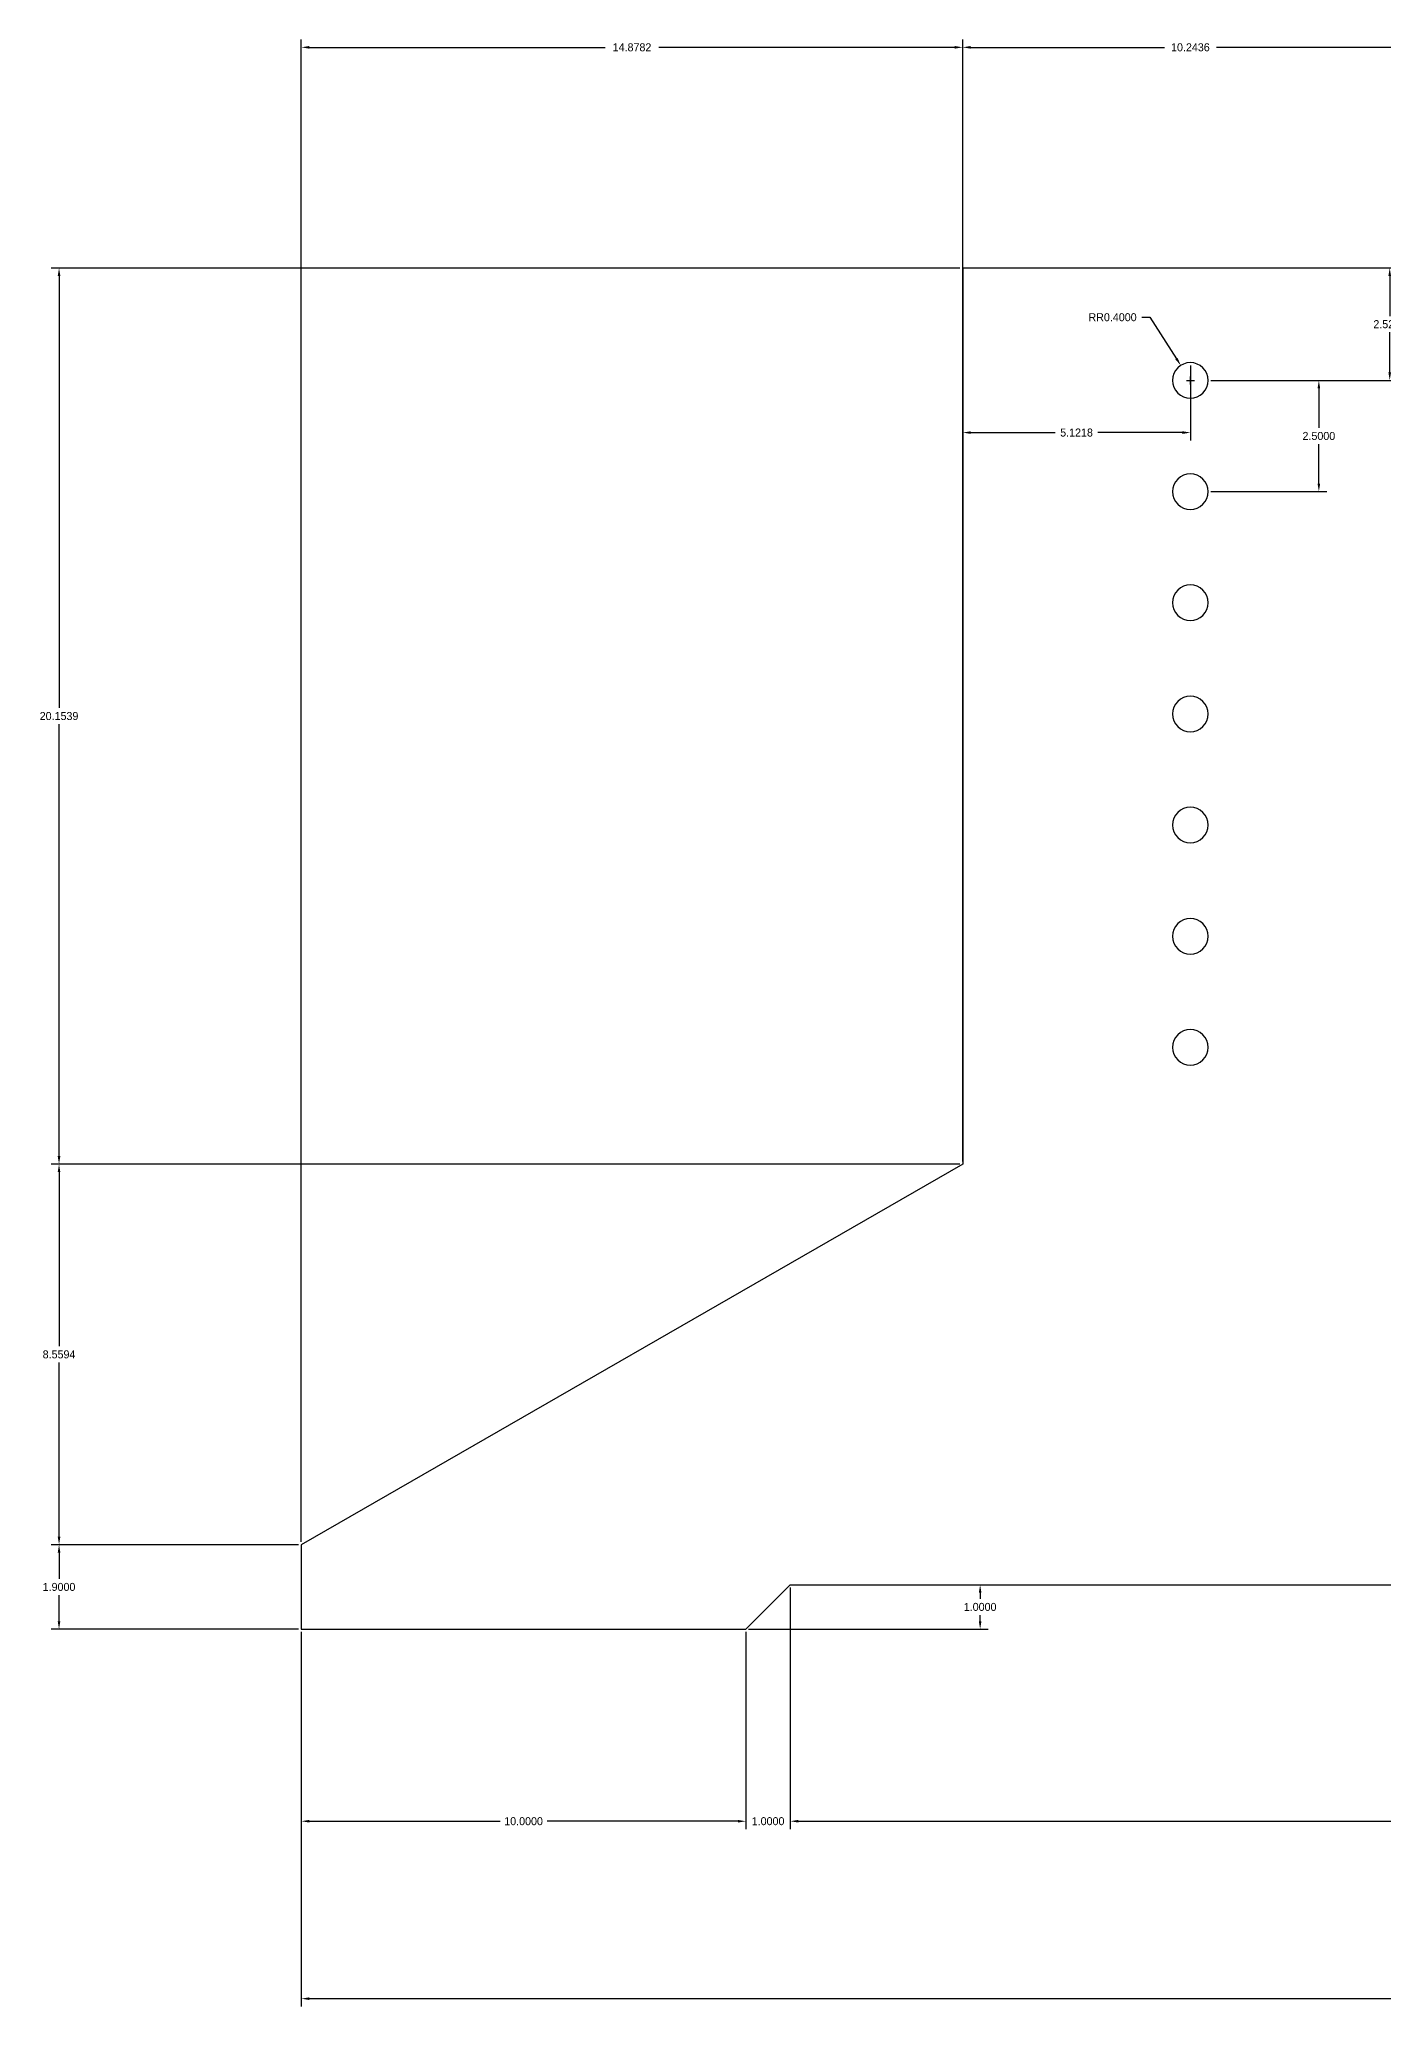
# Model space of a CAD drawing. Header units: millimetres. Extents: x -53 to 104, y -220 to 130.
# Drawn here: x 29.7 to 59.94, y -220.07 to -175.83 of the extents above; entities that cross this region are included whole.
import ezdxf

# ---------------------------------------------------------------- set-up
doc = ezdxf.new("R2010")
doc.units = ezdxf.units.MM
doc.header["$MEASUREMENT"] = 0
doc.layers.add('Standard', color=18, linetype='Continuous', true_color=0x000000)
doc.dimstyles.get("Standard").update_dxf_attribs({"dimtxt": 0.18, "dimasz": 0.18, "dimexe": 0.18, "dimexo": 0.0625, "dimgap": 0.09, "dimtad": 0, "dimtih": 1, "dimtoh": 1, "dimdec": 4, "dimzin": 0, "dimdsep": 46, "dimtxsty": 'Standard', "dimcen": 0.09, "dimadec": 0, "dimazin": 0, "dimtfac": 1, "dimtdec": 4, "dimtofl": 0, "dimtmove": 0, "dimatfit": 3, "dimfxl": 1, "dimtolj": 1, "dimtzin": 0, "dimarcsym": 0})

# ---------------------------------------------------------------- blocks, each defined once
blk = doc.blocks.new('*D21')
at = {"layer": 'Defpoints', "color": 0}
for p in [(55.382, -183.16), (55.597, -183.497)]:
    blk.add_point(p, dxfattribs=at)
at = {"layer": 'Standard', "color": 0, "lineweight": -2}
for p, q in [((54.508, -182.077), (54.688, -182.077)), ((54.688, -182.077), (55.285, -183.009))]:
    blk.add_line(p, q, dxfattribs=at)
at = {"layer": 'Standard', "color": 0}
for p, q in [((55.507, -183.497), (55.687, -183.497)), ((55.597, -183.587), (55.597, -183.407))]:
    blk.add_line(p, q, dxfattribs=at)
blk.add_solid([(55.259, -183.025), (55.31, -182.993), (55.382, -183.16)], dxfattribs=at)
at = {"layer": 'Standard', "color": 0, "insert": (53.846, -182.077), "char_height": 0.18, "attachment_point": 5}
blk.add_mtext('\\A1;RR0.4000', dxfattribs=at)
blk = doc.blocks.new('*D22')
at = {"layer": 'Defpoints', "color": 0}
for p in [(46.597, -210.582), (50.867, -210.582), (45.597, -211.582)]:
    blk.add_point(p, dxfattribs=at)
at = {"layer": 'Standard', "color": 0, "lineweight": -2}
for p, q in [((46.66, -210.582), (51.047, -210.582)), ((50.867, -210.762), (50.867, -210.9)), ((50.867, -211.402), (50.867, -211.264)), ((45.66, -211.582), (51.047, -211.582))]:
    blk.add_line(p, q, dxfattribs=at)
at = {"layer": 'Standard', "color": 0}
for points in [[(50.897, -210.762), (50.837, -210.762), (50.867, -210.582)], [(50.837, -211.402), (50.897, -211.402), (50.867, -211.582)]]:
    blk.add_solid(points, dxfattribs=at)
at = {"layer": 'Standard', "color": 0, "insert": (50.867, -211.082), "char_height": 0.18, "attachment_point": 5}
blk.add_mtext('\\A1;1.0000', dxfattribs=at)
blk = doc.blocks.new('*D23')
at = {"layer": 'Defpoints', "color": 0}
for p in [(60.081, -180.969), (60.719, -180.969), (58.487, -183.497)]:
    blk.add_point(p, dxfattribs=at)
at = {"layer": 'Standard', "color": 0, "lineweight": -2}
for p, q in [((60.657, -180.969), (59.901, -180.969)), ((60.081, -181.149), (60.081, -182.051)), ((60.081, -183.317), (60.081, -182.415)), ((58.549, -183.497), (60.261, -183.497))]:
    blk.add_line(p, q, dxfattribs=at)
at = {"layer": 'Standard', "color": 0}
for points in [[(60.111, -181.149), (60.051, -181.149), (60.081, -180.969)], [(60.051, -183.317), (60.111, -183.317), (60.081, -183.497)]]:
    blk.add_solid(points, dxfattribs=at)
at = {"layer": 'Standard', "color": 0, "insert": (60.081, -182.233), "char_height": 0.18, "attachment_point": 5}
blk.add_mtext('\\A1;2.5286', dxfattribs=at)
blk = doc.blocks.new('*D24')
at = {"layer": 'Defpoints', "color": 0}
for p in [(55.997, -183.497), (55.997, -185.997), (58.487, -185.997)]:
    blk.add_point(p, dxfattribs=at)
at = {"layer": 'Standard', "color": 0, "lineweight": -2}
for p, q in [((56.06, -183.497), (58.667, -183.497)), ((58.487, -183.677), (58.487, -184.565)), ((58.487, -185.817), (58.487, -184.929)), ((56.06, -185.997), (58.667, -185.997))]:
    blk.add_line(p, q, dxfattribs=at)
at = {"layer": 'Standard', "color": 0}
for points in [[(58.517, -183.677), (58.457, -183.677), (58.487, -183.497)], [(58.457, -185.817), (58.517, -185.817), (58.487, -185.997)]]:
    blk.add_solid(points, dxfattribs=at)
at = {"layer": 'Standard', "color": 0, "insert": (58.487, -184.747), "char_height": 0.18, "attachment_point": 5}
blk.add_mtext('\\A1;2.5000', dxfattribs=at)
blk = doc.blocks.new('*D25')
at = {"layer": 'Defpoints', "color": 0}
for p in [(50.476, -180.969), (55.597, -183.097), (55.597, -184.67)]:
    blk.add_point(p, dxfattribs=at)
at = {"layer": 'Standard', "color": 0, "lineweight": -2}
for p, q in [((50.476, -181.031), (50.476, -184.85)), ((55.597, -183.16), (55.597, -184.85)), ((50.656, -184.67), (52.554, -184.67)), ((55.417, -184.67), (53.518, -184.67))]:
    blk.add_line(p, q, dxfattribs=at)
at = {"layer": 'Standard', "color": 0}
for points in [[(50.656, -184.64), (50.656, -184.7), (50.476, -184.67)], [(55.417, -184.7), (55.417, -184.64), (55.597, -184.67)]]:
    blk.add_solid(points, dxfattribs=at)
at = {"layer": 'Standard', "color": 0, "insert": (53.036, -184.67), "char_height": 0.18, "attachment_point": 5}
blk.add_mtext('\\A1;5.1218', dxfattribs=at)
blk = doc.blocks.new('*D26')
at = {"layer": 'Defpoints', "color": 0}
for p in [(30.147, -180.969), (50.476, -180.969), (50.476, -201.123)]:
    blk.add_point(p, dxfattribs=at)
at = {"layer": 'Standard', "color": 0, "lineweight": -2}
for p, q in [((50.413, -180.969), (29.967, -180.969)), ((30.147, -181.149), (30.147, -190.864)), ((30.147, -200.943), (30.147, -191.228)), ((50.413, -201.123), (29.967, -201.123))]:
    blk.add_line(p, q, dxfattribs=at)
at = {"layer": 'Standard', "color": 0}
for points in [[(30.177, -181.149), (30.117, -181.149), (30.147, -180.969)], [(30.117, -200.943), (30.177, -200.943), (30.147, -201.123)]]:
    blk.add_solid(points, dxfattribs=at)
at = {"layer": 'Standard', "color": 0, "insert": (30.147, -191.046), "char_height": 0.18, "attachment_point": 5}
blk.add_mtext('\\A1;20.1539', dxfattribs=at)
blk = doc.blocks.new('*D27')
at = {"layer": 'Defpoints', "color": 0}
for p in [(30.147, -201.123), (50.476, -201.123), (35.597, -209.682)]:
    blk.add_point(p, dxfattribs=at)
at = {"layer": 'Standard', "color": 0, "lineweight": -2}
for p, q in [((50.413, -201.123), (29.967, -201.123)), ((30.147, -201.303), (30.147, -205.218)), ((30.147, -209.502), (30.147, -205.586)), ((35.535, -209.682), (29.967, -209.682))]:
    blk.add_line(p, q, dxfattribs=at)
at = {"layer": 'Standard', "color": 0}
for points in [[(30.177, -201.303), (30.117, -201.303), (30.147, -201.123)], [(30.117, -209.502), (30.177, -209.502), (30.147, -209.682)]]:
    blk.add_solid(points, dxfattribs=at)
at = {"layer": 'Standard', "color": 0, "insert": (30.147, -205.402), "char_height": 0.18, "attachment_point": 5}
blk.add_mtext('\\A1;8.5594', dxfattribs=at)
blk = doc.blocks.new('*D28')
at = {"layer": 'Defpoints', "color": 0}
for p in [(30.147, -209.682), (35.597, -209.682), (35.597, -211.582)]:
    blk.add_point(p, dxfattribs=at)
at = {"layer": 'Standard', "color": 0, "lineweight": -2}
for p, q in [((35.535, -209.682), (29.967, -209.682)), ((30.147, -209.862), (30.147, -210.45)), ((30.147, -211.402), (30.147, -210.814)), ((35.535, -211.582), (29.967, -211.582))]:
    blk.add_line(p, q, dxfattribs=at)
at = {"layer": 'Standard', "color": 0}
for points in [[(30.177, -209.862), (30.117, -209.862), (30.147, -209.682)], [(30.117, -211.402), (30.177, -211.402), (30.147, -211.582)]]:
    blk.add_solid(points, dxfattribs=at)
at = {"layer": 'Standard', "color": 0, "insert": (30.147, -210.632), "char_height": 0.18, "attachment_point": 5}
blk.add_mtext('\\A1;1.9000', dxfattribs=at)
blk = doc.blocks.new('*D29')
at = {"layer": 'Defpoints', "color": 0}
for p in [(35.597, -176.006), (50.476, -201.123), (35.597, -209.682)]:
    blk.add_point(p, dxfattribs=at)
at = {"layer": 'Standard', "color": 0, "lineweight": -2}
for p, q in [((35.597, -209.62), (35.597, -175.826)), ((35.777, -176.006), (42.435, -176.006)), ((50.296, -176.006), (43.638, -176.006)), ((50.476, -201.06), (50.476, -175.826))]:
    blk.add_line(p, q, dxfattribs=at)
at = {"layer": 'Standard', "color": 0}
for points in [[(35.777, -175.976), (35.777, -176.036), (35.597, -176.006)], [(50.296, -176.036), (50.296, -175.976), (50.476, -176.006)]]:
    blk.add_solid(points, dxfattribs=at)
at = {"layer": 'Standard', "color": 0, "insert": (43.036, -176.006), "char_height": 0.18, "attachment_point": 5}
blk.add_mtext('\\A1;14.8782', dxfattribs=at)
blk = doc.blocks.new('*D31')
at = {"layer": 'Defpoints', "color": 0}
for p in [(50.476, -176.006), (50.476, -180.969), (60.719, -180.969)]:
    blk.add_point(p, dxfattribs=at)
at = {"layer": 'Standard', "color": 0, "lineweight": -2}
for p, q in [((50.476, -180.906), (50.476, -175.826)), ((50.656, -176.006), (55.011, -176.006)), ((60.539, -176.006), (56.184, -176.006)), ((60.719, -180.906), (60.719, -175.826))]:
    blk.add_line(p, q, dxfattribs=at)
at = {"layer": 'Standard', "color": 0}
for points in [[(50.656, -175.976), (50.656, -176.036), (50.476, -176.006)], [(60.539, -176.036), (60.539, -175.976), (60.719, -176.006)]]:
    blk.add_solid(points, dxfattribs=at)
at = {"layer": 'Standard', "color": 0, "insert": (55.597, -176.006), "char_height": 0.18, "attachment_point": 5}
blk.add_mtext('\\A1;10.2436', dxfattribs=at)
blk = doc.blocks.new('*D36')
at = {"layer": 'Defpoints', "color": 0}
for p in [(35.597, -211.582), (95.597, -211.582), (95.597, -219.891)]:
    blk.add_point(p, dxfattribs=at)
at = {"layer": 'Standard', "color": 0, "lineweight": -2}
for p, q in [((35.597, -211.645), (35.597, -220.071)), ((95.597, -211.645), (95.597, -220.071)), ((35.777, -219.891), (65.04, -219.891)), ((95.417, -219.891), (66.155, -219.891))]:
    blk.add_line(p, q, dxfattribs=at)
at = {"layer": 'Standard', "color": 0}
for points in [[(35.777, -219.861), (35.777, -219.921), (35.597, -219.891)], [(95.417, -219.921), (95.417, -219.861), (95.597, -219.891)]]:
    blk.add_solid(points, dxfattribs=at)
at = {"layer": 'Standard', "color": 0, "insert": (65.597, -219.891), "char_height": 0.18, "attachment_point": 5}
blk.add_mtext('\\A1;60.0000', dxfattribs=at)
blk = doc.blocks.new('*D39')
at = {"layer": 'Defpoints', "color": 0}
for p in [(46.597, -210.582), (84.597, -210.582), (84.597, -215.901)]:
    blk.add_point(p, dxfattribs=at)
at = {"layer": 'Standard', "color": 0, "lineweight": -2}
for p, q in [((46.597, -210.645), (46.597, -216.081)), ((84.597, -210.645), (84.597, -216.081)), ((46.777, -215.901), (65.025, -215.901)), ((84.417, -215.901), (66.169, -215.901))]:
    blk.add_line(p, q, dxfattribs=at)
at = {"layer": 'Standard', "color": 0}
for points in [[(46.777, -215.871), (46.777, -215.931), (46.597, -215.901)], [(84.417, -215.931), (84.417, -215.871), (84.597, -215.901)]]:
    blk.add_solid(points, dxfattribs=at)
at = {"layer": 'Standard', "color": 0, "insert": (65.597, -215.901), "char_height": 0.18, "attachment_point": 5}
blk.add_mtext('\\A1;38.0000', dxfattribs=at)
blk = doc.blocks.new('*D40')
at = {"layer": 'Defpoints', "color": 0}
for p in [(46.597, -210.582), (45.597, -211.582), (46.597, -215.901)]:
    blk.add_point(p, dxfattribs=at)
at = {"layer": 'Standard', "color": 0, "lineweight": -2}
for p, q in [((46.597, -210.645), (46.597, -216.081)), ((45.597, -211.645), (45.597, -216.081)), ((45.417, -215.901), (45.237, -215.901)), ((46.777, -215.901), (46.957, -215.901))]:
    blk.add_line(p, q, dxfattribs=at)
at = {"layer": 'Standard', "color": 0}
for points in [[(45.417, -215.931), (45.417, -215.871), (45.597, -215.901)], [(46.777, -215.871), (46.777, -215.931), (46.597, -215.901)]]:
    blk.add_solid(points, dxfattribs=at)
at = {"layer": 'Standard', "color": 0, "insert": (46.097, -215.901), "char_height": 0.18, "attachment_point": 5}
blk.add_mtext('\\A1;1.0000', dxfattribs=at)
blk = doc.blocks.new('*D41')
at = {"layer": 'Defpoints', "color": 0}
for p in [(35.597, -211.582), (45.597, -211.582), (45.597, -215.901)]:
    blk.add_point(p, dxfattribs=at)
at = {"layer": 'Standard', "color": 0, "lineweight": -2}
for p, q in [((35.597, -211.645), (35.597, -216.081)), ((45.597, -211.645), (45.597, -216.081)), ((35.777, -215.901), (40.07, -215.901)), ((45.417, -215.901), (41.124, -215.901))]:
    blk.add_line(p, q, dxfattribs=at)
at = {"layer": 'Standard', "color": 0}
for points in [[(35.777, -215.871), (35.777, -215.931), (35.597, -215.901)], [(45.417, -215.931), (45.417, -215.871), (45.597, -215.901)]]:
    blk.add_solid(points, dxfattribs=at)
at = {"layer": 'Standard', "color": 0, "insert": (40.597, -215.901), "char_height": 0.18, "attachment_point": 5}
blk.add_mtext('\\A1;10.0000', dxfattribs=at)

msp = doc.modelspace()

# ---------------------------------------------------------------- linework, layer by layer
at = {"color": 224, "true_color": 0x8a086e, "extrusion": (-1.8e-14, -1.50996e-07, 1)}
for points in [[(35.59732, -211.5821), (45.59732, -211.5821), (46.59732, -210.5821), (84.59732, -210.58211), (85.59732, -211.5821), (95.59732, -211.58211), (95.59732, -209.6821), (60.71913, -201.12264), (60.71913, -180.96873), (50.47553, -180.96871), (50.47553, -201.12264), (35.59732, -209.68209), (35.59732, -211.5821)], [(55.59733, -183.09731), (55.5193, -183.105), (55.44426, -183.12775), (55.37511, -183.16472), (55.31449, -183.21447), (55.26475, -183.27508), (55.22778, -183.34424), (55.20502, -183.41927), (55.19734, -183.49731), (55.20502, -183.57534), (55.22778, -183.65038), (55.26475, -183.71953), (55.31449, -183.78016), (55.37511, -183.8299), (55.44426, -183.86686), (55.5193, -183.88962), (55.59733, -183.89731), (55.67537, -183.88962), (55.75041, -183.86686), (55.81956, -183.8299), (55.88018, -183.78016), (55.92992, -183.71953), (55.96689, -183.65038), (55.98965, -183.57535), (55.99734, -183.49731), (55.98965, -183.41927), (55.96689, -183.34424), (55.92992, -183.27508), (55.88018, -183.21447), (55.81956, -183.16472), (55.75041, -183.12775), (55.67537, -183.105), (55.59733, -183.09731)], [(55.5193, -185.605), (55.44426, -185.62775), (55.3751, -185.66472), (55.31449, -185.71447), (55.26474, -185.77508), (55.22778, -185.84423), (55.20502, -185.91927), (55.19733, -185.99731), (55.20502, -186.07534), (55.22778, -186.15038), (55.26474, -186.21953), (55.31449, -186.28016), (55.3751, -186.3299), (55.44426, -186.36686), (55.5193, -186.38962), (55.59733, -186.39731), (55.67537, -186.38962), (55.75041, -186.36686), (55.81956, -186.3299), (55.88018, -186.28016), (55.92992, -186.21953), (55.96688, -186.15038), (55.98965, -186.07534), (55.99733, -185.99731), (55.98965, -185.91927), (55.96688, -185.84423), (55.92992, -185.77508), (55.88018, -185.71447), (55.81956, -185.66472), (55.75041, -185.62775), (55.67537, -185.605), (55.59733, -185.59731), (55.5193, -185.605)], [(55.5193, -188.105), (55.44426, -188.12775), (55.3751, -188.16472), (55.31449, -188.21447), (55.26474, -188.27508), (55.22778, -188.34423), (55.20502, -188.41927), (55.19733, -188.49731), (55.20502, -188.57534), (55.22778, -188.65038), (55.26474, -188.71953), (55.31449, -188.78016), (55.3751, -188.8299), (55.44426, -188.86686), (55.5193, -188.88962), (55.59733, -188.89731), (55.67537, -188.88962), (55.75041, -188.86686), (55.81956, -188.8299), (55.88018, -188.78016), (55.92992, -188.71953), (55.96688, -188.65038), (55.98965, -188.57534), (55.99733, -188.49731), (55.98965, -188.41927), (55.96688, -188.34423), (55.92992, -188.27508), (55.88018, -188.21447), (55.81956, -188.16472), (55.75041, -188.12775), (55.67537, -188.105), (55.59733, -188.09731), (55.5193, -188.105)], [(55.5193, -190.605), (55.44426, -190.62775), (55.3751, -190.66472), (55.31449, -190.71447), (55.26474, -190.77508), (55.22778, -190.84423), (55.20502, -190.91927), (55.19733, -190.99731), (55.20502, -191.07534), (55.22778, -191.15038), (55.26474, -191.21953), (55.31449, -191.28016), (55.3751, -191.3299), (55.44426, -191.36686), (55.5193, -191.38962), (55.59733, -191.39731), (55.67537, -191.38962), (55.75041, -191.36686), (55.81956, -191.3299), (55.88018, -191.28016), (55.92992, -191.21953), (55.96688, -191.15038), (55.98965, -191.07534), (55.99733, -190.99731), (55.98965, -190.91927), (55.96688, -190.84423), (55.92992, -190.77508), (55.88018, -190.71447), (55.81956, -190.66472), (55.75041, -190.62775), (55.67537, -190.605), (55.59733, -190.59731), (55.5193, -190.605)], [(55.5193, -193.10499), (55.44426, -193.12775), (55.3751, -193.16472), (55.31449, -193.21447), (55.26474, -193.27508), (55.22778, -193.34423), (55.20502, -193.41927), (55.19733, -193.49731), (55.20502, -193.57534), (55.22778, -193.65038), (55.26474, -193.71953), (55.31449, -193.78016), (55.3751, -193.8299), (55.44426, -193.86686), (55.5193, -193.88962), (55.59733, -193.89731), (55.67537, -193.88962), (55.75041, -193.86686), (55.81956, -193.8299), (55.88018, -193.78016), (55.92992, -193.71953), (55.96688, -193.65038), (55.98965, -193.57534), (55.99733, -193.49731), (55.98965, -193.41927), (55.96688, -193.34423), (55.92992, -193.27508), (55.88018, -193.21447), (55.81956, -193.16472), (55.75041, -193.12775), (55.67537, -193.10499), (55.59733, -193.09731), (55.5193, -193.10499)], [(55.59733, -195.59731), (55.51929, -195.60499), (55.44426, -195.62775), (55.3751, -195.66472), (55.31449, -195.71447), (55.26474, -195.77508), (55.22778, -195.84423), (55.20502, -195.91927), (55.19733, -195.99731), (55.20502, -196.07534), (55.22778, -196.15038), (55.26474, -196.21953), (55.31449, -196.28014), (55.3751, -196.3299), (55.44426, -196.36686), (55.51929, -196.38962), (55.59733, -196.3973), (55.67537, -196.38962), (55.7504, -196.36686), (55.81956, -196.3299), (55.88018, -196.28014), (55.92992, -196.21953), (55.96688, -196.15038), (55.98965, -196.07534), (55.99733, -195.99731), (55.98965, -195.91927), (55.96688, -195.84423), (55.92992, -195.77508), (55.88018, -195.71447), (55.81956, -195.66472), (55.7504, -195.62775), (55.67537, -195.60499), (55.59733, -195.59731)], [(55.59733, -198.09731), (55.51929, -198.10499), (55.44426, -198.12775), (55.3751, -198.16472), (55.31449, -198.21447), (55.26474, -198.27508), (55.22778, -198.34423), (55.20502, -198.41927), (55.19733, -198.49731), (55.20502, -198.57534), (55.22778, -198.65038), (55.26474, -198.71953), (55.31449, -198.78016), (55.3751, -198.8299), (55.44426, -198.86686), (55.51929, -198.88962), (55.59733, -198.89731), (55.67537, -198.88962), (55.7504, -198.86686), (55.81956, -198.8299), (55.88018, -198.78016), (55.92992, -198.71953), (55.96688, -198.65038), (55.98965, -198.57534), (55.99733, -198.49731), (55.98965, -198.41927), (55.96688, -198.34423), (55.92992, -198.27508), (55.88018, -198.21447), (55.81956, -198.16472), (55.7504, -198.12775), (55.67537, -198.10499), (55.59733, -198.09731)]]:
    msp.add_lwpolyline(points, dxfattribs=at)

# ---------------------------------------------------------------- dimensions: what is measured, and where the dimension line sits
at = {"layer": 'Standard'}
for base, p1, p2, picture, middle in [((35.59732, -176.00606), (50.47553, -201.12264, 0), (35.59732, -209.68209, 0), '*D29', (43.03643, -176.00606)), ((50.47553, -176.00606), (60.71913, -180.96873, 0), (50.47553, -180.96871, 0), '*D31', (55.59733, -176.00606)), ((55.59733, -184.67033), (50.47553, -180.96871, 0), (55.59733, -183.09731, 0), '*D25', (53.03643, -184.67033)), ((46.59732, -215.9015), (45.59732, -211.5821, 0), (46.59732, -210.5821, 0), '*D40', (46.09732, -215.9015)), ((84.59732, -215.9015), (46.59732, -210.5821, 0), (84.59732, -210.58211, 0), '*D39', (65.59732, -215.9015)), ((95.59732, -219.89104), (35.59732, -211.5821, 0), (95.59732, -211.58211, 0), '*D36', (65.59732, -219.89104)), ((45.59732, -215.9015), (35.59732, -211.5821, 0), (45.59732, -211.5821, 0), '*D41', (40.59732, -215.9015))]:
    dim = msp.add_linear_dim(base=base, p1=p1, p2=p2, dimstyle='Standard', dxfattribs=at)
    dim.commit()
    dim.dimension.update_dxf_attribs({"geometry": picture, "text_midpoint": middle})
for base, p1, p2, picture, middle in [((30.14686, -180.96871), (50.47553, -201.12264, 0), (50.47553, -180.96871, 0), '*D26', (30.14686, -191.04568)), ((60.08139, -180.96873), (58.48687, -183.49731, 0), (60.71913, -180.96873, 0), '*D23', (60.08139, -182.23302)), ((58.48687, -185.99731), (55.99734, -183.49731, 0), (55.99733, -185.99731, 0), '*D24', (58.48687, -184.74731)), ((30.146865, -201.122641), (35.597325, -209.682089, -0.000001), (50.475529, -201.122641, -0.000001), '*D27', (30.146865, -205.402365)), ((30.14686, -209.68209), (35.59732, -211.5821, 0), (35.59732, -209.68209, 0), '*D28', (30.14686, -210.63209)), ((50.86697, -210.5821), (45.59732, -211.5821, 0), (46.59732, -210.5821, 0), '*D22', (50.86697, -211.0821))]:
    dim = msp.add_linear_dim(base=base, p1=p1, p2=p2, angle=90, dimstyle='Standard', dxfattribs=at)
    dim.commit()
    dim.dimension.update_dxf_attribs({"geometry": picture, "text_midpoint": middle})
dim = msp.add_radius_dim(center=(55.59734, -183.49731), mpoint=(55.38169, -183.16041), text='R<>', dimstyle='Standard', override={"dimtad": 0, "dimtofl": 0}, dxfattribs=at)
dim.commit()
dim.dimension.update_dxf_attribs({"geometry": '*D21', "text_midpoint": (53.84576, -182.07652), "dimtype": 164})

doc.saveas('drawing.dxf')
